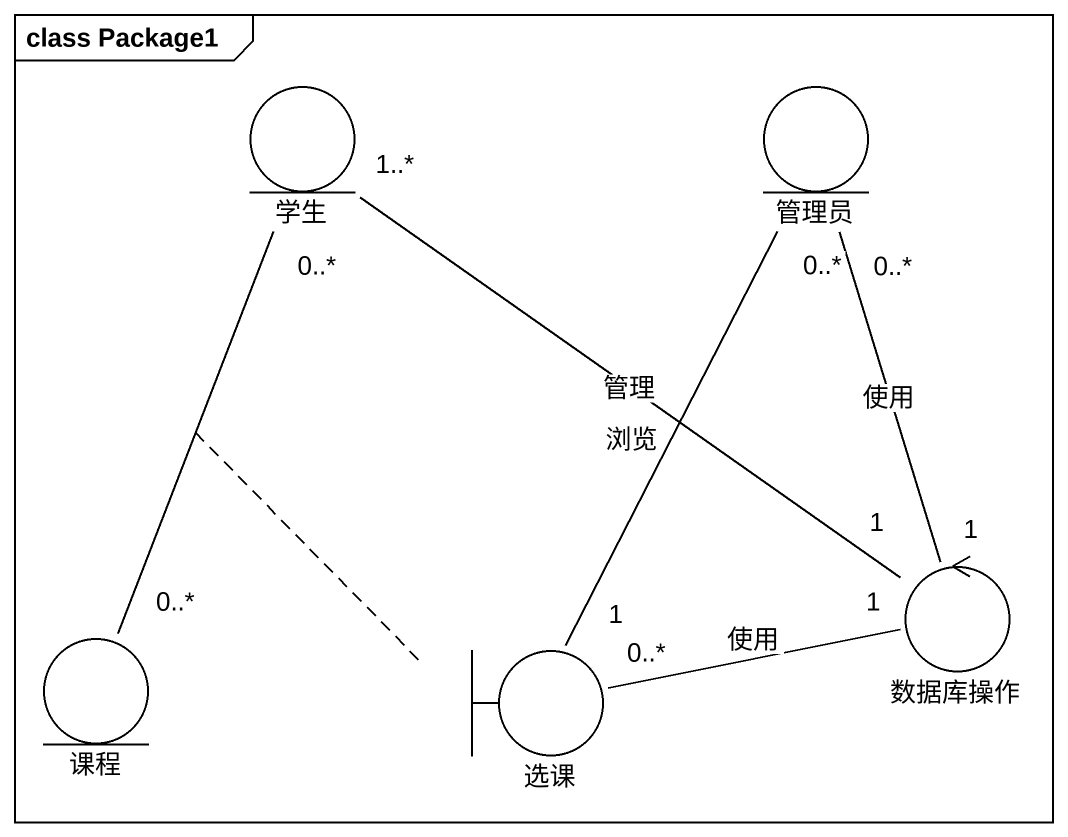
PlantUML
@startuml
mainframe class Package1
entity 学生
entity 管理员
control 数据库操作
entity 课程
boundary 选课
学生 "1..*" -- "1" 数据库操作 : 管理
学生 "0..*" -- "0..*" 课程
管理员 "0..*" -- "1" 数据库操作 : 使用
管理员 "0..*" -- "1" 选课 : 浏览
选课 "0..*" -right- "1" 数据库操作 : 使用
@enduml
